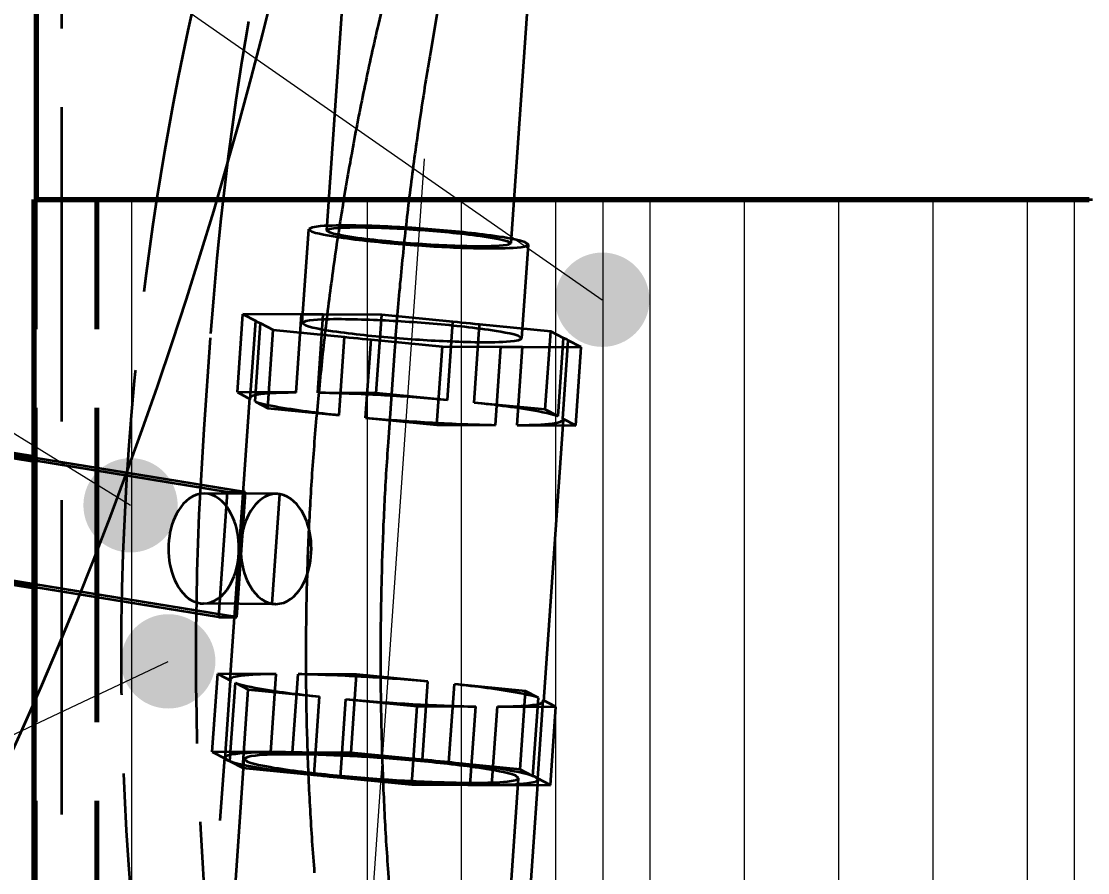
# Model space of a CAD drawing. Header units: millimetres. Extents: x 0 to 2382, y 0 to 420.
# Drawn here: x 145.6 to 159.17, y 254.97 to 265.8 of the extents above; entities that cross this region are included whole.
import ezdxf

# ---------------------------------------------------------------- set-up
doc = ezdxf.new("R2010")
doc.units = ezdxf.units.MM
doc.linetypes.add('IRAM-E-TRAZOS', pattern=[5, 4, -1])
doc.linetypes.add('IRAM-F-TRAZO-PUNTO', pattern=[20, 15, -2, 1, -2])
for name, color, linetype, lineweight in [('01-VISIBLE', 7, 'CONTINUOUS', 70), ('02-OCULTA', 4, 'IRAM-E-TRAZOS', 35), ('03-EJE', 1, 'IRAM-F-TRAZO-PUNTO', 18), ('04-COTA', 3, 'CONTINUOUS', 18), ('05-RAYADO', 8, 'CONTINUOUS', 18), ('08-FINA', 5, 'CONTINUOUS', 18)]:
    doc.layers.add(name, color=color, linetype=linetype, lineweight=lineweight)
doc.styles.add('ISO3098', font='isocpeur.ttf')
doc.dimstyles.new('FLAMA-IRAM', dxfattribs={"dimtxt": 3.5, "dimasz": 3.5, "dimexe": 2, "dimexo": 1.5, "dimgap": 1, "dimtad": 1, "dimdec": 1, "dimtxsty": 'ISO3098', "dimblk": 'IRAM_FLECHA', "dimblk1": 'IRAM_FLECHA', "dimblk2": 'IRAM_FLECHA', "dimcen": 2.5, "dimclrd": 256, "dimclre": 256, "dimclrt": 256, "dimazin": 3, "dimtfac": 1, "dimtmove": 0, "dimatfit": 3, "dimlwd": 18, "dimlwe": 18})

# ---------------------------------------------------------------- blocks, each defined once
blk = doc.blocks.new('IRAM_FLECHA')
blk.add_solid([(0, 0), (-1, 0.125), (-1, -0.125)])

msp = doc.modelspace()

# ---------------------------------------------------------------- hatches: boundary and pattern name
at = {"layer": '05-RAYADO'}
h = msp.add_hatch(dxfattribs=at)
h.set_pattern_fill('ANSI31', scale=0.94488, angle=45)
h.paths.add_polyline_path([(177.008, 241.884), (177.008, 263.535), (146.574, 263.535), (146.574, 241.884)])
h = msp.add_hatch(dxfattribs=at)
h.set_pattern_fill('ANSI31', scale=0.377953, angle=45)
h.paths.add_polyline_path([(174.735, 241.884), (174.735, 263.535), (148.847, 263.535), (148.847, 241.884)])
at = {"layer": '08-FINA'}
h = msp.add_hatch(color=7, dxfattribs=at)
h.dxf.hatch_style = 1
edge = h.paths.add_edge_path()
edge.add_arc((152.991, 262.259), 0.6, 0, 360)
h = msp.add_hatch(color=7, dxfattribs=at)
h.dxf.hatch_style = 1
edge = h.paths.add_edge_path()
edge.add_arc((146.987, 259.644), 0.6, 0, 360)
h = msp.add_hatch(color=7, dxfattribs=at)
h.dxf.hatch_style = 1
edge = h.paths.add_edge_path()
edge.add_arc((147.467, 257.659), 0.6, 0, 360)

# ---------------------------------------------------------------- linework, layer by layer
at = {"layer": '01-VISIBLE'}
for p, q in [((145.791, 263.535), (145.791, 289.709)), ((145.761, 241.884), (145.761, 263.535)), ((145.761, 260.213), (145.036, 260.33)), ((145.761, 260.249), (145.266, 260.329)), ((145.761, 258.603), (144.925, 258.739))]:
    msp.add_line(p, q, dxfattribs=at)
msp.add_lwpolyline([(145.761, 263.535), (145.811, 263.535), (145.861, 263.535), (145.911, 263.535), (145.961, 263.535), (146.011, 263.535), (146.061, 263.535), (146.112, 263.535), (146.162, 263.535), (146.212, 263.535), (146.262, 263.535), (146.312, 263.535), (146.362, 263.535), (146.412, 263.535), (146.462, 263.535), (146.512, 263.535), (146.562, 263.535), (146.612, 263.535), (146.663, 263.535), (146.713, 263.535), (146.763, 263.535), (146.813, 263.535), (146.863, 263.535), (146.913, 263.535), (146.963, 263.535), (147.013, 263.535), (147.063, 263.535), (147.113, 263.535), (147.164, 263.535), (147.214, 263.535), (147.264, 263.535), (147.314, 263.535), (147.364, 263.535), (147.414, 263.535), (147.464, 263.535), (147.514, 263.535), (147.564, 263.535), (147.614, 263.535), (147.664, 263.535), (147.715, 263.535), (147.765, 263.535), (147.815, 263.535), (147.865, 263.535), (147.915, 263.535), (147.965, 263.535), (148.015, 263.535), (148.065, 263.535), (148.115, 263.535), (148.165, 263.535), (148.215, 263.535), (148.266, 263.535), (148.316, 263.535), (148.366, 263.535), (148.416, 263.535), (148.466, 263.535), (148.516, 263.535), (148.566, 263.535), (148.616, 263.535), (148.666, 263.535), (148.716, 263.535), (148.767, 263.535), (148.817, 263.535), (148.867, 263.535), (148.917, 263.535), (148.967, 263.535), (149.017, 263.535), (149.067, 263.535), (149.117, 263.535), (149.167, 263.535), (149.217, 263.535), (149.267, 263.535), (149.318, 263.535), (149.368, 263.535), (149.418, 263.535), (149.468, 263.535), (149.518, 263.535), (149.568, 263.535), (149.618, 263.535), (149.668, 263.535), (149.718, 263.535), (149.768, 263.535), (149.819, 263.535), (149.869, 263.535), (149.919, 263.535), (149.969, 263.535), (150.019, 263.535), (150.069, 263.535), (150.119, 263.535), (150.169, 263.535), (150.219, 263.535), (150.269, 263.535), (150.319, 263.535), (150.37, 263.535), (150.42, 263.535), (150.47, 263.535), (150.52, 263.535), (150.57, 263.535), (150.62, 263.535), (150.67, 263.535), (150.72, 263.535), (150.77, 263.535), (150.82, 263.535), (150.871, 263.535), (150.921, 263.535), (150.971, 263.535), (151.021, 263.535), (151.071, 263.535), (151.121, 263.535), (151.171, 263.535), (151.221, 263.535), (151.271, 263.535), (151.321, 263.535), (151.371, 263.535), (151.422, 263.535), (151.472, 263.535), (151.522, 263.535), (151.572, 263.535), (151.622, 263.535), (151.672, 263.535), (151.722, 263.535), (151.772, 263.535), (151.822, 263.535), (151.872, 263.535), (151.922, 263.535), (151.973, 263.535), (152.023, 263.535), (152.073, 263.535), (152.123, 263.535), (152.173, 263.535), (152.223, 263.535), (152.273, 263.535), (152.323, 263.535), (152.373, 263.535), (152.423, 263.535), (152.474, 263.535), (152.524, 263.535), (152.574, 263.535), (152.624, 263.535), (152.674, 263.535), (152.724, 263.535), (152.774, 263.535), (152.824, 263.535), (152.874, 263.535), (152.924, 263.535), (152.974, 263.535), (153.025, 263.535), (153.075, 263.535), (153.125, 263.535), (153.175, 263.535), (153.225, 263.535), (153.275, 263.535), (153.325, 263.535), (153.375, 263.535), (153.425, 263.535), (153.475, 263.535), (153.526, 263.535), (153.576, 263.535), (153.626, 263.535), (153.676, 263.535), (153.726, 263.535), (153.776, 263.535), (153.826, 263.535), (153.876, 263.535), (153.926, 263.535), (153.976, 263.535), (154.026, 263.535), (154.077, 263.535), (154.127, 263.535), (154.177, 263.535), (154.227, 263.535), (154.277, 263.535), (154.327, 263.535), (154.377, 263.535), (154.427, 263.535), (154.477, 263.535), (154.527, 263.535), (154.578, 263.535), (154.628, 263.535), (154.678, 263.535), (154.728, 263.535), (154.778, 263.535), (154.828, 263.535), (154.878, 263.535), (154.928, 263.535), (154.978, 263.535), (155.028, 263.535), (155.078, 263.535), (155.129, 263.535), (155.179, 263.535), (155.229, 263.535), (155.279, 263.535), (155.329, 263.535), (155.379, 263.535), (155.429, 263.535), (155.479, 263.535), (155.529, 263.535), (155.579, 263.535), (155.629, 263.535), (155.68, 263.535), (155.73, 263.535), (155.78, 263.535), (155.83, 263.535), (155.88, 263.535), (155.93, 263.535), (155.98, 263.535), (156.03, 263.535), (156.08, 263.535), (156.13, 263.535), (156.181, 263.535), (156.231, 263.535), (156.281, 263.535), (156.331, 263.535), (156.381, 263.535), (156.431, 263.535), (156.481, 263.535), (156.531, 263.535), (156.581, 263.535), (156.631, 263.535), (156.681, 263.535), (156.732, 263.535), (156.782, 263.535), (156.832, 263.535), (156.882, 263.535), (156.932, 263.535), (156.982, 263.535), (157.032, 263.535), (157.082, 263.535), (157.132, 263.535), (157.182, 263.535), (157.233, 263.535), (157.283, 263.535), (157.333, 263.535), (157.383, 263.535), (157.433, 263.535), (157.483, 263.535), (157.533, 263.535), (157.583, 263.535), (157.633, 263.535), (157.683, 263.535), (157.733, 263.535), (157.784, 263.535), (157.834, 263.535), (157.884, 263.535), (157.934, 263.535), (157.984, 263.535), (158.034, 263.535), (158.084, 263.535), (158.134, 263.535), (158.184, 263.535), (158.234, 263.535), (158.285, 263.535), (158.335, 263.535), (158.385, 263.535), (158.435, 263.535), (158.485, 263.535), (158.535, 263.535), (158.585, 263.535), (158.635, 263.535), (158.685, 263.535), (158.735, 263.535), (158.785, 263.535), (158.836, 263.535), (158.886, 263.535), (158.936, 263.535), (158.986, 263.535), (159.036, 263.535), (159.086, 263.535), (159.136, 263.535), (159.186, 263.535)], dxfattribs=at)
at = {"layer": '02-OCULTA'}
for p, q in [((146.111, 225.709), (146.111, 289.709)), ((150.431, 276.731), (149.481, 263.14)), ((152.776, 276.568), (151.825, 262.977)), ((152.172, 273.418), (150.804, 265.405)), ((152.172, 273.418), (150.804, 265.405)), ((151.748, 272.727), (150.141, 265.768)), ((145.791, 241.884), (145.791, 263.535)), ((145.791, 241.884), (145.791, 263.535)), ((146.545, 241.884), (146.545, 263.535)), ((146.574, 263.535), (146.545, 263.535)), ((146.574, 241.884), (146.574, 263.535)), ((149.173, 261.963), (149.256, 263.156)), ((151.966, 261.767), (152.05, 262.961)), ((148.348, 261.081), (148.418, 262.076)), ((149.162, 262.072), (148.418, 262.076)), ((148.418, 262.076), (148.581, 261.991)), ((149.093, 261.077), (149.162, 262.072)), ((149.369, 261.076), (149.439, 262.07)), ((150.183, 262.066), (149.439, 262.07)), ((150.114, 261.072), (150.183, 262.066)), ((151.09, 261.977), (150.183, 262.066)), ((148.511, 260.996), (148.581, 261.991)), ((148.572, 260.965), (148.641, 261.96)), ((148.641, 261.96), (148.804, 261.875)), ((151.021, 260.983), (151.09, 261.977)), ((151.358, 260.949), (151.428, 261.944)), ((152.335, 261.855), (151.428, 261.944)), ((148.002, 261.776), (147.92, 260.614)), ((148.002, 261.776), (147.92, 260.614)), ((148.734, 260.88), (148.804, 261.875)), ((148.804, 261.875), (149.711, 261.786)), ((149.642, 260.791), (149.711, 261.786)), ((152.265, 260.861), (152.335, 261.855)), ((152.498, 261.77), (152.335, 261.855)), ((152.428, 260.776), (152.498, 261.77)), ((149.979, 260.758), (150.049, 261.753)), ((150.049, 261.753), (150.956, 261.664)), ((150.886, 260.669), (150.956, 261.664)), ((150.956, 261.664), (151.7, 261.66)), ((151.631, 260.665), (151.7, 261.66)), ((151.907, 260.663), (151.977, 261.658)), ((151.977, 261.658), (152.721, 261.654)), ((152.489, 260.744), (152.558, 261.739)), ((152.721, 261.654), (152.558, 261.739)), ((152.652, 260.659), (152.721, 261.654)), ((150.347, 261.61), (150.264, 260.448)), ((150.347, 261.61), (150.264, 260.448)), ((147.046, 261.347), (147.035, 261.227)), ((149.386, 261.123), (149.374, 261.003)), ((148.254, 257.429), (148.505, 261.01)), ((149.093, 261.077), (148.348, 261.081)), ((148.348, 261.081), (148.511, 260.996)), ((148.572, 260.965), (148.734, 260.88)), ((150.114, 261.072), (149.369, 261.076)), ((151.021, 260.983), (150.114, 261.072)), ((148.734, 260.88), (149.642, 260.791)), ((152.265, 260.861), (151.358, 260.949)), ((152.428, 260.776), (152.265, 260.861)), ((149.979, 260.758), (150.886, 260.669)), ((152.245, 257.15), (152.495, 260.731)), ((152.652, 260.659), (152.489, 260.744)), ((150.886, 260.669), (151.631, 260.665)), ((151.907, 260.663), (152.652, 260.659)), ((148.452, 259.812), (145.761, 260.249)), ((148.222, 259.813), (145.761, 260.213)), ((148.843, 259.788), (147.922, 259.794)), ((148.11, 258.222), (148.222, 259.813)), ((148.222, 259.813), (148.452, 259.812)), ((148.341, 258.22), (148.452, 259.812)), ((148.791, 258.392), (148.888, 259.785)), ((148.341, 258.22), (145.155, 258.738)), ((148.11, 258.222), (145.761, 258.603)), ((148.836, 258.388), (147.915, 258.394)), ((148.11, 258.222), (148.341, 258.22)), ((148.028, 256.506), (148.098, 257.501)), ((148.098, 257.501), (148.261, 257.416)), ((148.842, 257.497), (148.098, 257.501)), ((148.773, 256.502), (148.842, 257.497)), ((149.049, 256.5), (149.119, 257.495)), ((149.863, 257.491), (149.119, 257.495)), ((149.794, 256.496), (149.863, 257.491)), ((150.771, 257.402), (149.863, 257.491)), ((148.191, 256.421), (148.261, 257.416)), ((148.252, 256.39), (148.321, 257.384)), ((148.321, 257.384), (148.484, 257.299)), ((148.415, 256.305), (148.484, 257.299)), ((148.484, 257.299), (149.391, 257.21)), ((150.701, 256.407), (150.771, 257.402)), ((151.038, 256.374), (151.108, 257.369)), ((152.015, 257.28), (151.108, 257.369)), ((149.322, 256.216), (149.391, 257.21)), ((149.659, 256.183), (149.729, 257.177)), ((149.729, 257.177), (150.636, 257.088)), ((151.946, 256.285), (152.015, 257.28)), ((152.178, 257.195), (152.015, 257.28)), ((152.108, 256.2), (152.178, 257.195)), ((152.169, 256.169), (152.239, 257.164)), ((152.401, 257.079), (152.239, 257.164)), ((150.566, 256.094), (150.636, 257.088)), ((150.636, 257.088), (151.38, 257.084)), ((151.311, 256.09), (151.38, 257.084)), ((151.587, 256.088), (151.657, 257.083)), ((151.657, 257.083), (152.401, 257.079)), ((152.332, 256.084), (152.401, 257.079)), ((148.773, 256.502), (148.028, 256.506)), ((148.028, 256.506), (148.191, 256.421)), ((149.794, 256.496), (149.049, 256.5)), ((150.701, 256.407), (149.794, 256.496)), ((146.036, 225.709), (148.185, 256.435)), ((146.07, 222.6), (148.434, 256.417)), ((148.252, 256.39), (148.415, 256.305)), ((151.946, 256.285), (151.038, 256.374)), ((148.415, 256.305), (149.322, 256.216)), ((152.108, 256.2), (151.946, 256.285)), ((149.561, 222.356), (151.926, 256.173)), ((149.659, 256.183), (150.566, 256.094)), ((149.81, 222.338), (152.175, 256.156)), ((150.566, 256.094), (151.311, 256.09)), ((151.587, 256.088), (152.332, 256.084)), ((152.332, 256.084), (152.169, 256.169)), ((150.264, 254.971), (150.347, 253.809)), ((150.264, 254.971), (150.347, 253.809))]:
    msp.add_line(p, q, dxfattribs=at)
for points in [[(148.807, 266.215), (148.665, 265.647), (148.518, 265.079), (148.365, 264.514), (148.206, 263.95), (148.042, 263.387), (147.871, 262.827), (147.695, 262.268), (147.514, 261.711), (147.326, 261.155), (147.132, 260.602), (146.933, 260.051), (146.727, 259.503), (146.516, 258.956), (146.298, 258.412), (146.074, 257.871), (145.844, 257.332), (145.608, 256.795), (145.366, 256.262)], [(150.141, 265.768), (150.13, 265.719), (150.119, 265.67), (150.108, 265.621), (150.096, 265.573), (150.086, 265.524), (150.075, 265.475), (150.064, 265.426), (150.053, 265.377), (150.042, 265.328), (150.032, 265.279), (150.021, 265.23), (150.011, 265.181), (150, 265.132), (149.99, 265.083), (149.98, 265.034), (149.969, 264.985), (149.959, 264.936), (149.949, 264.887), (149.939, 264.838), (149.929, 264.789), (149.919, 264.74), (149.91, 264.69), (149.9, 264.641), (149.89, 264.592), (149.881, 264.543), (149.871, 264.494), (149.862, 264.445), (149.852, 264.395), (149.843, 264.346), (149.834, 264.297), (149.824, 264.248), (149.815, 264.198), (149.806, 264.149), (149.797, 264.1), (149.788, 264.05), (149.78, 264.001), (149.771, 263.952), (149.762, 263.903), (149.754, 263.853), (149.745, 263.804), (149.736, 263.754), (149.728, 263.705), (149.72, 263.656), (149.711, 263.606), (149.703, 263.557), (149.695, 263.507), (149.687, 263.458), (149.679, 263.408), (149.671, 263.359), (149.663, 263.31), (149.655, 263.26), (149.648, 263.211), (149.64, 263.161), (149.632, 263.112), (149.625, 263.062), (149.617, 263.012), (149.61, 262.963), (149.603, 262.913), (149.595, 262.864), (149.588, 262.814), (149.581, 262.765), (149.574, 262.715), (149.567, 262.665), (149.56, 262.616), (149.553, 262.566), (149.547, 262.516), (149.54, 262.467), (149.533, 262.417), (149.527, 262.367), (149.52, 262.318), (149.514, 262.268), (149.508, 262.218), (149.501, 262.169), (149.495, 262.119), (149.489, 262.069), (149.483, 262.02), (149.477, 261.97), (149.471, 261.92), (149.465, 261.87), (149.459, 261.821), (149.454, 261.771), (149.448, 261.721), (149.443, 261.671), (149.437, 261.621), (149.432, 261.572), (149.426, 261.522), (149.421, 261.472), (149.416, 261.422), (149.411, 261.372), (149.405, 261.323), (149.4, 261.273), (149.395, 261.223), (149.391, 261.173), (149.386, 261.123)], [(150.804, 265.405), (150.795, 265.355), (150.787, 265.306), (150.778, 265.256), (150.77, 265.206), (150.762, 265.157), (150.754, 265.107), (150.746, 265.057), (150.738, 265.008), (150.73, 264.958), (150.722, 264.908), (150.714, 264.859), (150.707, 264.809), (150.699, 264.759), (150.691, 264.71), (150.684, 264.66), (150.676, 264.61), (150.669, 264.56), (150.662, 264.51), (150.654, 264.461), (150.647, 264.411), (150.64, 264.361), (150.633, 264.311), (150.626, 264.261), (150.619, 264.212), (150.612, 264.162), (150.605, 264.112), (150.598, 264.062), (150.592, 264.012), (150.585, 263.962), (150.579, 263.912), (150.572, 263.863), (150.566, 263.813), (150.559, 263.763), (150.553, 263.713), (150.547, 263.663), (150.541, 263.613), (150.534, 263.563), (150.528, 263.513), (150.522, 263.463), (150.516, 263.413), (150.511, 263.363), (150.505, 263.313), (150.499, 263.263), (150.493, 263.213), (150.488, 263.163), (150.482, 263.113), (150.477, 263.063), (150.471, 263.013), (150.466, 262.963), (150.461, 262.913), (150.456, 262.863), (150.451, 262.813), (150.445, 262.763), (150.44, 262.713), (150.435, 262.663), (150.431, 262.613), (150.426, 262.563), (150.421, 262.513), (150.416, 262.462), (150.412, 262.412), (150.407, 262.362), (150.403, 262.312), (150.398, 262.262), (150.394, 262.212), (150.39, 262.162), (150.385, 262.112), (150.381, 262.061), (150.377, 262.011), (150.373, 261.961), (150.369, 261.911), (150.365, 261.861), (150.361, 261.811), (150.358, 261.761), (150.354, 261.71), (150.35, 261.66), (150.347, 261.61)], [(150.804, 265.405), (150.795, 265.355), (150.787, 265.306), (150.778, 265.256), (150.77, 265.206), (150.762, 265.157), (150.754, 265.107), (150.746, 265.057), (150.738, 265.008), (150.73, 264.958), (150.722, 264.908), (150.714, 264.859), (150.707, 264.809), (150.699, 264.759), (150.691, 264.71), (150.684, 264.66), (150.676, 264.61), (150.669, 264.56), (150.662, 264.51), (150.654, 264.461), (150.647, 264.411), (150.64, 264.361), (150.633, 264.311), (150.626, 264.261), (150.619, 264.212), (150.612, 264.162), (150.605, 264.112), (150.598, 264.062), (150.592, 264.012), (150.585, 263.962), (150.579, 263.912), (150.572, 263.863), (150.566, 263.813), (150.559, 263.763), (150.553, 263.713), (150.547, 263.663), (150.541, 263.613), (150.534, 263.563), (150.528, 263.513), (150.522, 263.463), (150.516, 263.413), (150.511, 263.363), (150.505, 263.313), (150.499, 263.263), (150.493, 263.213), (150.488, 263.163), (150.482, 263.113), (150.477, 263.063), (150.471, 263.013), (150.466, 262.963), (150.461, 262.913), (150.456, 262.863), (150.451, 262.813), (150.445, 262.763), (150.44, 262.713), (150.435, 262.663), (150.431, 262.613), (150.426, 262.563), (150.421, 262.513), (150.416, 262.462), (150.412, 262.412), (150.407, 262.362), (150.403, 262.312), (150.398, 262.262), (150.394, 262.212), (150.39, 262.162), (150.385, 262.112), (150.381, 262.061), (150.377, 262.011), (150.373, 261.961), (150.369, 261.911), (150.365, 261.861), (150.361, 261.811), (150.358, 261.761), (150.354, 261.71), (150.35, 261.66), (150.347, 261.61)], [(146.545, 263.535), (146.493, 263.535), (146.441, 263.535), (146.389, 263.535), (146.336, 263.535), (146.284, 263.535), (146.232, 263.535), (146.179, 263.535), (146.127, 263.535), (146.075, 263.535), (146.022, 263.535), (145.97, 263.535), (145.918, 263.535), (145.865, 263.535), (145.813, 263.535), (145.761, 263.535)], [(146.574, 263.535), (146.522, 263.535), (146.47, 263.535), (146.417, 263.535), (146.365, 263.535), (146.313, 263.535), (146.261, 263.535), (146.209, 263.535), (146.156, 263.535), (146.104, 263.535), (146.052, 263.535), (146, 263.535), (145.947, 263.535), (145.895, 263.535), (145.843, 263.535), (145.791, 263.535)], [(145.791, 263.535), (145.871, 263.535), (145.951, 263.535), (146.031, 263.535), (146.111, 263.535), (146.191, 263.535), (146.271, 263.535), (146.351, 263.535), (146.431, 263.535), (146.511, 263.535), (146.591, 263.535), (146.671, 263.535), (146.751, 263.535), (146.831, 263.535), (146.911, 263.535), (146.991, 263.535), (147.071, 263.535), (147.151, 263.535), (147.231, 263.535), (147.311, 263.535), (147.391, 263.535), (147.471, 263.535), (147.551, 263.535), (147.631, 263.535), (147.711, 263.535), (147.791, 263.535), (147.871, 263.535), (147.951, 263.535), (148.031, 263.535), (148.111, 263.535), (148.191, 263.535), (148.271, 263.535), (148.351, 263.535), (148.431, 263.535), (148.511, 263.535), (148.591, 263.535), (148.671, 263.535), (148.751, 263.535), (148.831, 263.535), (148.911, 263.535), (148.991, 263.535), (149.071, 263.535), (149.151, 263.535), (149.231, 263.535), (149.311, 263.535), (149.391, 263.535), (149.471, 263.535), (149.551, 263.535), (149.631, 263.535), (149.711, 263.535), (149.791, 263.535), (149.871, 263.535), (149.951, 263.535), (150.031, 263.535), (150.111, 263.535), (150.191, 263.535), (150.271, 263.535), (150.351, 263.535), (150.431, 263.535), (150.511, 263.535), (150.591, 263.535), (150.671, 263.535), (150.751, 263.535), (150.831, 263.535), (150.911, 263.535), (150.991, 263.535), (151.071, 263.535), (151.151, 263.535), (151.231, 263.535), (151.311, 263.535), (151.391, 263.535), (151.471, 263.535), (151.551, 263.535), (151.631, 263.535), (151.711, 263.535), (151.791, 263.535), (151.871, 263.535), (151.951, 263.535), (152.031, 263.535), (152.111, 263.535), (152.191, 263.535), (152.271, 263.535), (152.351, 263.535), (152.431, 263.535), (152.511, 263.535), (152.591, 263.535), (152.671, 263.535), (152.751, 263.535), (152.831, 263.535), (152.911, 263.535), (152.991, 263.535), (153.071, 263.535), (153.151, 263.535), (153.231, 263.535), (153.311, 263.535), (153.391, 263.535), (153.471, 263.535), (153.551, 263.535), (153.631, 263.535), (153.711, 263.535), (153.791, 263.535), (153.871, 263.535), (153.951, 263.535), (154.031, 263.535), (154.111, 263.535), (154.191, 263.535), (154.271, 263.535), (154.351, 263.535), (154.431, 263.535), (154.511, 263.535), (154.591, 263.535), (154.671, 263.535), (154.751, 263.535), (154.831, 263.535), (154.911, 263.535), (154.991, 263.535), (155.071, 263.535), (155.151, 263.535), (155.231, 263.535), (155.311, 263.535), (155.391, 263.535), (155.471, 263.535), (155.551, 263.535), (155.631, 263.535), (155.711, 263.535), (155.791, 263.535), (155.871, 263.535), (155.951, 263.535), (156.031, 263.535), (156.111, 263.535), (156.191, 263.535), (156.271, 263.535), (156.351, 263.535), (156.431, 263.535), (156.511, 263.535), (156.591, 263.535), (156.671, 263.535), (156.751, 263.535), (156.831, 263.535), (156.911, 263.535), (156.991, 263.535), (157.071, 263.535), (157.151, 263.535), (157.231, 263.535), (157.311, 263.535), (157.391, 263.535), (157.471, 263.535), (157.551, 263.535), (157.631, 263.535), (157.711, 263.535), (157.791, 263.535), (157.871, 263.535), (157.951, 263.535), (158.031, 263.535), (158.111, 263.535), (158.191, 263.535), (158.271, 263.535), (158.351, 263.535), (158.431, 263.535), (158.511, 263.535), (158.591, 263.535), (158.671, 263.535), (158.751, 263.535), (158.831, 263.535), (158.911, 263.535), (158.991, 263.535), (159.071, 263.535), (159.151, 263.535), (159.231, 263.535)], [(151.728, 263.053), (151.678, 263.06), (151.627, 263.068), (151.577, 263.075), (151.527, 263.082), (151.476, 263.088), (151.426, 263.094), (151.376, 263.1), (151.325, 263.106), (151.275, 263.112), (151.224, 263.117), (151.174, 263.122), (151.123, 263.127), (151.073, 263.132), (151.022, 263.137), (150.971, 263.141), (150.921, 263.146), (150.87, 263.15), (150.82, 263.154), (150.769, 263.158), (150.718, 263.161), (150.668, 263.165), (150.617, 263.169), (150.566, 263.172), (150.516, 263.175), (150.465, 263.178), (150.414, 263.181), (150.364, 263.184), (150.313, 263.187), (150.262, 263.189), (150.212, 263.191), (150.161, 263.193), (150.11, 263.195), (150.059, 263.197), (150.009, 263.199), (149.958, 263.2), (149.907, 263.201), (149.856, 263.202), (149.806, 263.203), (149.755, 263.203), (149.704, 263.203), (149.653, 263.203), (149.603, 263.202), (149.552, 263.201), (149.501, 263.199), (149.45, 263.197), (149.4, 263.193), (149.349, 263.188), (149.299, 263.179), (149.256, 263.156)], [(149.256, 263.156), (149.295, 263.128), (149.343, 263.112), (149.392, 263.1), (149.442, 263.089), (149.491, 263.079), (149.541, 263.071), (149.591, 263.062), (149.641, 263.055), (149.691, 263.047), (149.741, 263.04), (149.791, 263.034), (149.841, 263.027), (149.891, 263.021), (149.941, 263.015), (149.992, 263.01), (150.042, 263.004), (150.092, 262.999), (150.142, 262.994), (150.192, 262.989), (150.243, 262.984), (150.293, 262.979), (150.343, 262.975), (150.394, 262.971), (150.444, 262.967), (150.494, 262.963), (150.545, 262.959), (150.595, 262.955), (150.645, 262.951), (150.696, 262.948), (150.746, 262.945), (150.797, 262.941), (150.847, 262.938), (150.898, 262.935), (150.948, 262.933), (150.998, 262.93), (151.049, 262.928), (151.099, 262.925), (151.15, 262.923), (151.2, 262.921), (151.251, 262.92), (151.301, 262.918), (151.352, 262.917), (151.402, 262.916), (151.453, 262.915), (151.503, 262.914), (151.554, 262.914), (151.604, 262.914), (151.655, 262.914), (151.705, 262.915), (151.756, 262.916), (151.806, 262.918), (151.857, 262.92), (151.907, 262.924), (151.957, 262.929), (152.007, 262.938), (152.05, 262.961)], [(149.481, 263.14), (149.525, 263.161), (149.574, 263.169), (149.625, 263.173), (149.675, 263.176), (149.726, 263.178), (149.776, 263.179), (149.827, 263.18), (149.877, 263.18), (149.928, 263.18), (149.978, 263.179), (150.029, 263.178), (150.079, 263.177), (150.13, 263.176), (150.18, 263.174), (150.231, 263.172), (150.281, 263.17), (150.332, 263.168), (150.382, 263.165), (150.432, 263.163), (150.483, 263.16), (150.533, 263.157), (150.584, 263.153), (150.634, 263.15), (150.684, 263.147), (150.735, 263.143), (150.785, 263.139), (150.836, 263.135), (150.886, 263.131), (150.936, 263.126), (150.986, 263.122), (151.037, 263.117), (151.087, 263.112), (151.137, 263.107), (151.187, 263.102), (151.238, 263.096), (151.288, 263.09), (151.338, 263.084), (151.388, 263.078), (151.438, 263.071), (151.488, 263.064), (151.538, 263.056), (151.588, 263.048), (151.638, 263.039), (151.687, 263.029), (151.736, 263.018), (151.785, 263.003), (151.825, 262.977)], [(150.653, 262.968), (150.601, 262.972), (150.549, 262.976), (150.498, 262.98), (150.446, 262.984), (150.394, 262.988), (150.343, 262.993), (150.291, 262.998), (150.239, 263.003), (150.188, 263.008), (150.136, 263.013), (150.085, 263.019), (150.033, 263.025), (149.982, 263.031), (149.93, 263.038), (149.879, 263.044), (149.827, 263.052), (149.776, 263.059), (149.725, 263.068), (149.674, 263.077), (149.623, 263.087), (149.572, 263.099), (149.522, 263.113), (149.481, 263.14)], [(152.05, 262.961), (152.005, 262.992), (151.95, 263.008), (151.895, 263.021), (151.84, 263.033), (151.784, 263.043), (151.728, 263.053)], [(151.825, 262.977), (151.781, 262.955), (151.73, 262.948), (151.679, 262.943), (151.627, 262.941), (151.576, 262.939), (151.525, 262.937), (151.474, 262.937), (151.422, 262.937), (151.371, 262.937), (151.32, 262.938), (151.268, 262.939), (151.217, 262.94), (151.166, 262.942), (151.114, 262.943), (151.063, 262.945), (151.012, 262.948), (150.96, 262.95), (150.909, 262.952), (150.858, 262.955), (150.807, 262.958), (150.755, 262.961), (150.704, 262.965), (150.653, 262.968)], [(149.439, 262.07), (149.393, 262.071), (149.347, 262.071), (149.3, 262.072), (149.254, 262.072), (149.208, 262.072), (149.162, 262.072)], [(148.581, 261.991), (148.589, 261.984), (148.599, 261.978), (148.609, 261.973), (148.62, 261.968), (148.63, 261.964), (148.641, 261.96)], [(151.644, 261.859), (151.594, 261.867), (151.544, 261.874), (151.494, 261.881), (151.443, 261.888), (151.393, 261.895), (151.342, 261.901), (151.292, 261.907), (151.242, 261.913), (151.191, 261.918), (151.141, 261.923), (151.09, 261.929), (151.04, 261.934), (150.989, 261.938), (150.939, 261.943), (150.888, 261.948), (150.837, 261.952), (150.787, 261.956), (150.736, 261.96), (150.686, 261.964), (150.635, 261.968), (150.584, 261.972), (150.534, 261.975), (150.483, 261.978), (150.432, 261.982), (150.382, 261.985), (150.331, 261.988), (150.28, 261.99), (150.23, 261.993), (150.179, 261.995), (150.128, 261.998), (150.077, 262), (150.027, 262.002), (149.976, 262.004), (149.925, 262.005), (149.874, 262.007), (149.824, 262.008), (149.773, 262.009), (149.722, 262.009), (149.671, 262.01), (149.621, 262.01), (149.57, 262.01), (149.519, 262.009), (149.468, 262.008), (149.418, 262.006), (149.367, 262.003), (149.316, 262), (149.266, 261.994), (149.216, 261.985), (149.173, 261.963)], [(149.173, 261.963), (149.212, 261.934), (149.26, 261.919), (149.309, 261.906), (149.358, 261.896), (149.408, 261.886), (149.458, 261.877), (149.507, 261.869), (149.557, 261.861), (149.607, 261.854), (149.657, 261.847), (149.707, 261.84), (149.758, 261.834), (149.808, 261.828), (149.858, 261.822), (149.908, 261.816), (149.958, 261.811), (150.008, 261.805), (150.059, 261.8), (150.109, 261.795), (150.159, 261.791), (150.21, 261.786), (150.26, 261.781), (150.31, 261.777), (150.361, 261.773), (150.411, 261.769), (150.461, 261.765), (150.512, 261.761), (150.562, 261.758), (150.612, 261.754), (150.663, 261.751), (150.713, 261.748), (150.764, 261.745), (150.814, 261.742), (150.864, 261.739), (150.915, 261.737), (150.965, 261.734), (151.016, 261.732), (151.066, 261.73), (151.117, 261.728), (151.167, 261.726), (151.218, 261.724), (151.268, 261.723), (151.319, 261.722), (151.369, 261.721), (151.42, 261.72), (151.47, 261.72), (151.521, 261.72), (151.571, 261.72), (151.622, 261.721), (151.672, 261.722), (151.723, 261.724), (151.773, 261.727), (151.824, 261.73), (151.874, 261.736), (151.923, 261.744), (151.966, 261.767)], [(151.428, 261.944), (151.372, 261.95), (151.315, 261.956), (151.259, 261.961), (151.203, 261.967), (151.147, 261.972), (151.09, 261.977)], [(149.711, 261.786), (149.767, 261.78), (149.824, 261.774), (149.88, 261.769), (149.936, 261.763), (149.992, 261.758), (150.049, 261.753)], [(151.966, 261.767), (151.921, 261.798), (151.867, 261.815), (151.812, 261.828), (151.756, 261.839), (151.7, 261.85), (151.644, 261.859)], [(152.558, 261.739), (152.55, 261.746), (152.54, 261.752), (152.53, 261.757), (152.519, 261.762), (152.509, 261.766), (152.498, 261.77)], [(151.7, 261.66), (151.746, 261.659), (151.792, 261.658), (151.839, 261.658), (151.885, 261.658), (151.931, 261.658), (151.977, 261.658)], [(149.093, 261.077), (149.042, 261.077), (148.992, 261.076), (148.942, 261.075), (148.892, 261.073), (148.842, 261.071), (148.792, 261.069), (148.742, 261.065), (148.692, 261.061), (148.643, 261.056), (148.593, 261.048), (148.544, 261.037), (148.505, 261.01)], [(148.505, 261.01), (148.505, 261.007), (148.506, 261.005), (148.507, 261.003), (148.508, 261), (148.509, 260.998), (148.511, 260.996)], [(148.572, 260.965), (148.621, 260.949), (148.671, 260.936), (148.721, 260.924), (148.772, 260.914), (148.822, 260.904), (148.873, 260.894), (148.924, 260.885), (148.975, 260.877), (149.026, 260.869), (149.077, 260.861), (149.129, 260.854), (149.18, 260.847), (149.231, 260.84), (149.282, 260.833), (149.334, 260.827), (149.385, 260.82), (149.436, 260.814), (149.488, 260.808), (149.539, 260.802), (149.59, 260.797), (149.642, 260.791)], [(149.374, 261.003), (149.37, 260.953), (149.365, 260.903), (149.36, 260.852), (149.356, 260.802), (149.351, 260.752), (149.347, 260.702), (149.343, 260.652), (149.338, 260.602), (149.334, 260.551), (149.33, 260.501), (149.326, 260.451), (149.322, 260.401), (149.318, 260.351), (149.314, 260.3), (149.311, 260.25), (149.307, 260.2), (149.303, 260.15), (149.3, 260.099), (149.296, 260.049), (149.293, 259.999), (149.29, 259.949), (149.286, 259.898), (149.283, 259.848), (149.28, 259.798), (149.277, 259.748), (149.274, 259.697), (149.271, 259.647), (149.269, 259.597), (149.266, 259.547), (149.263, 259.496), (149.261, 259.446), (149.258, 259.396), (149.256, 259.345), (149.253, 259.295), (149.251, 259.245), (149.249, 259.194), (149.247, 259.144), (149.245, 259.094), (149.243, 259.044), (149.241, 258.993), (149.239, 258.943), (149.237, 258.893), (149.236, 258.842), (149.234, 258.792), (149.233, 258.742), (149.231, 258.691), (149.23, 258.641), (149.228, 258.591), (149.227, 258.54), (149.226, 258.49), (149.225, 258.439), (149.224, 258.389), (149.223, 258.339), (149.222, 258.288), (149.221, 258.238), (149.22, 258.188), (149.22, 258.137), (149.219, 258.087), (149.219, 258.037), (149.218, 257.986), (149.218, 257.936), (149.218, 257.886), (149.217, 257.835), (149.217, 257.785), (149.217, 257.735), (149.217, 257.684), (149.217, 257.634), (149.217, 257.583), (149.218, 257.533), (149.218, 257.483), (149.218, 257.432), (149.219, 257.382), (149.219, 257.332), (149.22, 257.281), (149.22, 257.231), (149.221, 257.181), (149.222, 257.13), (149.223, 257.08), (149.224, 257.03), (149.225, 256.979), (149.226, 256.929), (149.227, 256.879), (149.228, 256.828), (149.23, 256.778), (149.231, 256.728), (149.233, 256.677), (149.234, 256.627), (149.236, 256.577), (149.237, 256.526), (149.239, 256.476), (149.241, 256.426), (149.243, 256.375), (149.245, 256.325), (149.247, 256.275), (149.249, 256.224), (149.251, 256.174), (149.253, 256.124), (149.256, 256.073), (149.258, 256.023), (149.261, 255.973), (149.263, 255.922), (149.266, 255.872), (149.269, 255.822), (149.271, 255.772), (149.274, 255.721), (149.277, 255.671), (149.28, 255.621), (149.283, 255.571), (149.286, 255.52), (149.29, 255.47), (149.293, 255.42), (149.296, 255.37), (149.3, 255.319), (149.303, 255.269), (149.307, 255.219), (149.311, 255.169), (149.314, 255.118), (149.318, 255.068), (149.322, 255.018), (149.326, 254.968)], [(151.021, 260.983), (150.971, 260.987), (150.921, 260.991), (150.871, 260.996), (150.821, 261), (150.771, 261.004), (150.721, 261.008), (150.671, 261.012), (150.621, 261.015), (150.571, 261.019), (150.521, 261.023), (150.471, 261.026), (150.421, 261.029), (150.371, 261.033), (150.321, 261.036), (150.271, 261.039), (150.221, 261.042), (150.171, 261.045), (150.121, 261.048), (150.071, 261.05), (150.021, 261.053), (149.971, 261.055), (149.921, 261.058), (149.87, 261.06), (149.82, 261.062), (149.77, 261.064), (149.72, 261.066), (149.67, 261.068), (149.62, 261.07), (149.57, 261.071), (149.52, 261.072), (149.47, 261.074), (149.419, 261.075), (149.369, 261.076)], [(152.035, 260.862), (151.983, 260.87), (151.931, 260.878), (151.879, 260.886), (151.827, 260.893), (151.775, 260.9), (151.723, 260.907), (151.671, 260.913), (151.619, 260.92), (151.567, 260.926), (151.515, 260.932), (151.463, 260.938), (151.41, 260.944), (151.358, 260.949)], [(152.428, 260.776), (152.38, 260.791), (152.332, 260.804), (152.283, 260.815), (152.233, 260.826), (152.184, 260.836), (152.135, 260.845), (152.085, 260.854), (152.035, 260.862)], [(149.979, 260.758), (150.029, 260.754), (150.079, 260.749), (150.129, 260.745), (150.179, 260.741), (150.229, 260.737), (150.279, 260.733), (150.329, 260.729), (150.379, 260.725), (150.429, 260.722), (150.479, 260.718), (150.529, 260.714), (150.579, 260.711), (150.629, 260.708), (150.679, 260.705), (150.729, 260.702), (150.779, 260.699), (150.829, 260.696), (150.879, 260.693), (150.929, 260.69), (150.979, 260.688), (151.029, 260.685), (151.079, 260.683), (151.13, 260.681), (151.18, 260.678), (151.23, 260.676), (151.28, 260.675), (151.33, 260.673), (151.38, 260.671), (151.43, 260.67), (151.48, 260.668), (151.53, 260.667), (151.581, 260.666), (151.631, 260.665)], [(151.907, 260.663), (151.957, 260.664), (152.008, 260.665), (152.058, 260.666), (152.108, 260.667), (152.158, 260.669), (152.208, 260.672), (152.258, 260.675), (152.308, 260.68), (152.357, 260.685), (152.407, 260.692), (152.456, 260.704), (152.495, 260.731)], [(152.495, 260.731), (152.495, 260.733), (152.494, 260.736), (152.493, 260.738), (152.492, 260.74), (152.491, 260.742), (152.489, 260.744)], [(150.264, 260.448), (150.261, 260.398), (150.257, 260.348), (150.254, 260.297), (150.251, 260.247), (150.248, 260.197), (150.244, 260.147), (150.241, 260.097), (150.238, 260.046), (150.235, 259.996), (150.232, 259.946), (150.229, 259.896), (150.227, 259.846), (150.224, 259.795), (150.221, 259.745), (150.219, 259.695), (150.216, 259.645), (150.214, 259.595), (150.211, 259.544), (150.209, 259.494), (150.206, 259.444), (150.204, 259.394), (150.202, 259.343), (150.2, 259.293), (150.198, 259.243), (150.196, 259.193), (150.194, 259.142), (150.192, 259.092), (150.191, 259.042), (150.189, 258.992), (150.187, 258.941), (150.186, 258.891), (150.184, 258.841), (150.183, 258.79), (150.181, 258.74), (150.18, 258.69), (150.179, 258.64), (150.178, 258.589), (150.177, 258.539), (150.176, 258.489), (150.175, 258.439), (150.174, 258.388), (150.173, 258.338), (150.172, 258.288), (150.171, 258.237), (150.171, 258.187), (150.17, 258.137), (150.17, 258.087), (150.169, 258.036), (150.169, 257.986), (150.168, 257.936), (150.168, 257.885), (150.168, 257.835), (150.168, 257.785), (150.168, 257.735), (150.168, 257.684), (150.168, 257.634), (150.168, 257.584), (150.168, 257.533), (150.168, 257.483), (150.169, 257.433), (150.169, 257.382), (150.17, 257.332), (150.17, 257.282), (150.171, 257.232), (150.171, 257.181), (150.172, 257.131), (150.173, 257.081), (150.174, 257.03), (150.175, 256.98), (150.176, 256.93), (150.177, 256.88), (150.178, 256.829), (150.179, 256.779), (150.18, 256.729), (150.181, 256.679), (150.183, 256.628), (150.184, 256.578), (150.186, 256.528), (150.187, 256.477), (150.189, 256.427), (150.191, 256.377), (150.192, 256.327), (150.194, 256.276), (150.196, 256.226), (150.198, 256.176), (150.2, 256.126), (150.202, 256.075), (150.204, 256.025), (150.206, 255.975), (150.209, 255.925), (150.211, 255.874), (150.214, 255.824), (150.216, 255.774), (150.219, 255.724), (150.221, 255.674), (150.224, 255.623), (150.227, 255.573), (150.229, 255.523), (150.232, 255.473), (150.235, 255.422), (150.238, 255.372), (150.241, 255.322), (150.244, 255.272), (150.248, 255.222), (150.251, 255.171), (150.254, 255.121), (150.257, 255.071), (150.261, 255.021), (150.264, 254.971)], [(150.264, 260.448), (150.261, 260.398), (150.257, 260.348), (150.254, 260.297), (150.251, 260.247), (150.248, 260.197), (150.244, 260.147), (150.241, 260.097), (150.238, 260.046), (150.235, 259.996), (150.232, 259.946), (150.229, 259.896), (150.227, 259.846), (150.224, 259.795), (150.221, 259.745), (150.219, 259.695), (150.216, 259.645), (150.214, 259.595), (150.211, 259.544), (150.209, 259.494), (150.206, 259.444), (150.204, 259.394), (150.202, 259.343), (150.2, 259.293), (150.198, 259.243), (150.196, 259.193), (150.194, 259.142), (150.192, 259.092), (150.191, 259.042), (150.189, 258.992), (150.187, 258.941), (150.186, 258.891), (150.184, 258.841), (150.183, 258.79), (150.181, 258.74), (150.18, 258.69), (150.179, 258.64), (150.178, 258.589), (150.177, 258.539), (150.176, 258.489), (150.175, 258.439), (150.174, 258.388), (150.173, 258.338), (150.172, 258.288), (150.171, 258.237), (150.171, 258.187), (150.17, 258.137), (150.17, 258.087), (150.169, 258.036), (150.169, 257.986), (150.168, 257.936), (150.168, 257.885), (150.168, 257.835), (150.168, 257.785), (150.168, 257.735), (150.168, 257.684), (150.168, 257.634), (150.168, 257.584), (150.168, 257.533), (150.168, 257.483), (150.169, 257.433), (150.169, 257.382), (150.17, 257.332), (150.17, 257.282), (150.171, 257.232), (150.171, 257.181), (150.172, 257.131), (150.173, 257.081), (150.174, 257.03), (150.175, 256.98), (150.176, 256.93), (150.177, 256.88), (150.178, 256.829), (150.179, 256.779), (150.18, 256.729), (150.181, 256.679), (150.183, 256.628), (150.184, 256.578), (150.186, 256.528), (150.187, 256.477), (150.189, 256.427), (150.191, 256.377), (150.192, 256.327), (150.194, 256.276), (150.196, 256.226), (150.198, 256.176), (150.2, 256.126), (150.202, 256.075), (150.204, 256.025), (150.206, 255.975), (150.209, 255.925), (150.211, 255.874), (150.214, 255.824), (150.216, 255.774), (150.219, 255.724), (150.221, 255.674), (150.224, 255.623), (150.227, 255.573), (150.229, 255.523), (150.232, 255.473), (150.235, 255.422), (150.238, 255.372), (150.241, 255.322), (150.244, 255.272), (150.248, 255.222), (150.251, 255.171), (150.254, 255.121), (150.257, 255.071), (150.261, 255.021), (150.264, 254.971)], [(147.922, 259.794), (147.872, 259.789), (147.822, 259.777), (147.776, 259.756), (147.733, 259.729), (147.693, 259.697), (147.658, 259.661), (147.626, 259.621), (147.597, 259.579), (147.572, 259.535), (147.55, 259.489), (147.531, 259.442), (147.514, 259.394), (147.501, 259.345), (147.489, 259.295), (147.481, 259.245), (147.475, 259.195), (147.471, 259.144), (147.47, 259.093), (147.471, 259.042), (147.474, 258.991), (147.48, 258.941), (147.488, 258.891), (147.499, 258.841), (147.513, 258.792), (147.529, 258.744), (147.548, 258.696), (147.57, 258.651), (147.595, 258.606), (147.623, 258.564), (147.655, 258.525), (147.691, 258.488), (147.73, 258.456), (147.774, 258.43), (147.82, 258.41), (147.87, 258.397)], [(147.915, 258.394), (147.965, 258.398), (148.014, 258.41), (148.06, 258.431), (148.104, 258.457), (148.143, 258.489), (148.179, 258.525), (148.211, 258.565), (148.239, 258.607), (148.264, 258.651), (148.286, 258.696), (148.306, 258.743), (148.322, 258.791), (148.336, 258.84), (148.347, 258.889), (148.356, 258.939), (148.362, 258.99), (148.366, 259.04), (148.367, 259.091), (148.366, 259.142), (148.363, 259.192), (148.357, 259.243), (148.349, 259.293), (148.339, 259.342), (148.325, 259.391), (148.31, 259.44), (148.291, 259.487), (148.269, 259.533), (148.244, 259.577), (148.216, 259.619), (148.185, 259.659), (148.15, 259.695), (148.111, 259.728), (148.068, 259.755), (148.022, 259.776), (147.973, 259.789), (147.922, 259.794)], [(148.843, 259.788), (148.793, 259.784), (148.744, 259.771), (148.697, 259.751), (148.654, 259.724), (148.614, 259.692), (148.579, 259.656), (148.547, 259.616), (148.518, 259.574), (148.493, 259.53), (148.471, 259.484), (148.452, 259.437), (148.435, 259.389), (148.422, 259.34), (148.411, 259.29), (148.402, 259.24), (148.396, 259.19), (148.392, 259.139), (148.391, 259.088), (148.392, 259.037), (148.395, 258.986), (148.401, 258.936), (148.41, 258.886), (148.42, 258.836), (148.434, 258.787), (148.45, 258.739), (148.469, 258.691), (148.491, 258.645), (148.516, 258.601), (148.544, 258.559), (148.576, 258.52), (148.612, 258.483), (148.652, 258.451), (148.695, 258.425), (148.742, 258.405), (148.791, 258.392)], [(148.836, 258.388), (148.886, 258.393), (148.936, 258.405), (148.982, 258.426), (149.025, 258.453), (149.065, 258.485), (149.1, 258.521), (149.132, 258.561), (149.161, 258.603), (149.186, 258.647), (149.208, 258.693), (149.227, 258.74), (149.244, 258.788), (149.257, 258.837), (149.268, 258.887), (149.277, 258.937), (149.283, 258.987), (149.287, 259.038), (149.288, 259.089), (149.287, 259.14), (149.284, 259.191), (149.278, 259.241), (149.27, 259.291), (149.259, 259.341), (149.245, 259.39), (149.229, 259.438), (149.21, 259.486), (149.188, 259.531), (149.163, 259.576), (149.135, 259.618), (149.103, 259.657), (149.067, 259.694), (149.028, 259.726), (148.984, 259.752), (148.938, 259.772), (148.888, 259.785)], [(148.888, 259.785), (148.881, 259.786), (148.873, 259.787), (148.866, 259.787), (148.858, 259.788), (148.851, 259.788), (148.843, 259.788)], [(147.87, 258.397), (147.877, 258.396), (147.885, 258.395), (147.892, 258.395), (147.9, 258.394), (147.907, 258.394), (147.915, 258.394)], [(148.791, 258.392), (148.798, 258.391), (148.806, 258.39), (148.813, 258.389), (148.821, 258.389), (148.828, 258.389), (148.836, 258.388)], [(148.842, 257.497), (148.792, 257.496), (148.742, 257.495), (148.692, 257.494), (148.642, 257.492), (148.592, 257.49), (148.542, 257.488), (148.492, 257.485), (148.442, 257.48), (148.392, 257.475), (148.343, 257.467), (148.294, 257.456), (148.254, 257.429)], [(148.254, 257.429), (148.255, 257.427), (148.255, 257.424), (148.256, 257.422), (148.257, 257.42), (148.259, 257.418), (148.261, 257.416)], [(150.771, 257.402), (150.721, 257.406), (150.671, 257.411), (150.621, 257.415), (150.571, 257.419), (150.521, 257.423), (150.471, 257.427), (150.421, 257.431), (150.371, 257.435), (150.321, 257.438), (150.271, 257.442), (150.221, 257.445), (150.171, 257.449), (150.121, 257.452), (150.071, 257.455), (150.021, 257.458), (149.971, 257.461), (149.921, 257.464), (149.87, 257.467), (149.82, 257.47), (149.77, 257.472), (149.72, 257.475), (149.67, 257.477), (149.62, 257.479), (149.57, 257.482), (149.52, 257.484), (149.47, 257.485), (149.42, 257.487), (149.37, 257.489), (149.319, 257.49), (149.269, 257.492), (149.219, 257.493), (149.169, 257.494), (149.119, 257.495)], [(148.321, 257.384), (148.37, 257.369), (148.42, 257.355), (148.471, 257.344), (148.521, 257.333), (148.572, 257.323), (148.623, 257.314), (148.674, 257.305), (148.725, 257.296), (148.776, 257.288), (148.827, 257.281), (148.878, 257.273), (148.929, 257.266), (148.981, 257.259), (149.032, 257.252), (149.083, 257.246), (149.134, 257.24), (149.186, 257.233), (149.237, 257.227), (149.289, 257.222), (149.34, 257.216), (149.391, 257.21)], [(151.785, 257.281), (151.733, 257.289), (151.681, 257.297), (151.629, 257.305), (151.577, 257.312), (151.525, 257.319), (151.473, 257.326), (151.421, 257.333), (151.369, 257.339), (151.317, 257.345), (151.264, 257.352), (151.212, 257.357), (151.16, 257.363), (151.108, 257.369)], [(149.729, 257.177), (149.779, 257.173), (149.829, 257.169), (149.878, 257.164), (149.928, 257.16), (149.978, 257.156), (150.028, 257.152), (150.078, 257.148), (150.128, 257.145), (150.178, 257.141), (150.228, 257.137), (150.278, 257.134), (150.328, 257.13), (150.378, 257.127), (150.429, 257.124), (150.479, 257.121), (150.529, 257.118), (150.579, 257.115), (150.629, 257.112), (150.679, 257.11), (150.729, 257.107), (150.779, 257.105), (150.829, 257.102), (150.879, 257.1), (150.929, 257.098), (150.979, 257.096), (151.029, 257.094), (151.08, 257.092), (151.13, 257.09), (151.18, 257.089), (151.23, 257.088), (151.28, 257.086), (151.33, 257.085), (151.38, 257.084)], [(152.178, 257.195), (152.13, 257.21), (152.081, 257.223), (152.032, 257.235), (151.983, 257.245), (151.934, 257.255), (151.884, 257.264), (151.835, 257.273), (151.785, 257.281)], [(152.245, 257.15), (152.245, 257.153), (152.244, 257.155), (152.243, 257.157), (152.242, 257.16), (152.24, 257.162), (152.239, 257.164)], [(151.657, 257.083), (151.707, 257.083), (151.757, 257.084), (151.807, 257.085), (151.857, 257.087), (151.907, 257.089), (151.957, 257.091), (152.007, 257.095), (152.057, 257.099), (152.107, 257.104), (152.156, 257.112), (152.205, 257.123), (152.245, 257.15)], [(151.715, 256.287), (151.666, 256.294), (151.616, 256.302), (151.567, 256.309), (151.517, 256.316), (151.468, 256.323), (151.418, 256.33), (151.368, 256.336), (151.319, 256.342), (151.269, 256.348), (151.219, 256.354), (151.17, 256.36), (151.12, 256.365), (151.07, 256.371), (151.02, 256.376), (150.971, 256.381), (150.921, 256.386), (150.871, 256.391), (150.821, 256.396), (150.771, 256.401), (150.721, 256.405), (150.672, 256.41), (150.622, 256.414), (150.572, 256.419), (150.522, 256.423), (150.472, 256.427), (150.422, 256.431), (150.372, 256.435), (150.322, 256.439), (150.272, 256.442), (150.223, 256.446), (150.173, 256.449), (150.123, 256.453), (150.073, 256.456), (150.023, 256.459), (149.973, 256.462), (149.923, 256.465), (149.873, 256.468), (149.823, 256.471), (149.773, 256.474), (149.723, 256.477), (149.673, 256.479), (149.623, 256.481), (149.573, 256.484), (149.523, 256.486), (149.473, 256.488), (149.423, 256.49), (149.373, 256.492), (149.323, 256.494), (149.273, 256.495), (149.223, 256.497), (149.173, 256.498), (149.123, 256.499), (149.073, 256.5), (149.023, 256.501), (148.973, 256.501), (148.923, 256.502), (148.872, 256.502), (148.822, 256.502), (148.772, 256.502), (148.722, 256.501), (148.672, 256.501), (148.622, 256.499), (148.572, 256.498), (148.522, 256.496), (148.472, 256.493), (148.422, 256.49), (148.372, 256.486), (148.323, 256.48), (148.273, 256.473), (148.224, 256.461), (148.185, 256.435)], [(149.049, 256.5), (149.003, 256.501), (148.957, 256.502), (148.911, 256.502), (148.865, 256.502), (148.819, 256.502), (148.773, 256.502)], [(148.185, 256.435), (148.221, 256.402), (148.268, 256.384), (148.316, 256.37), (148.365, 256.357), (148.414, 256.346), (148.464, 256.336), (148.513, 256.326), (148.563, 256.317), (148.613, 256.309), (148.663, 256.301), (148.713, 256.293), (148.763, 256.285), (148.813, 256.278), (148.863, 256.271), (148.913, 256.264), (148.963, 256.258), (149.013, 256.251), (149.063, 256.245), (149.113, 256.239), (149.163, 256.233), (149.214, 256.228), (149.264, 256.222), (149.314, 256.217), (149.364, 256.211), (149.414, 256.206), (149.465, 256.201), (149.515, 256.196), (149.565, 256.191), (149.616, 256.187), (149.666, 256.182), (149.716, 256.178), (149.766, 256.173), (149.817, 256.169), (149.867, 256.165), (149.917, 256.161), (149.968, 256.157), (150.018, 256.153), (150.069, 256.149), (150.119, 256.146), (150.169, 256.142), (150.22, 256.138), (150.27, 256.135), (150.32, 256.132), (150.371, 256.129), (150.421, 256.126), (150.472, 256.123), (150.522, 256.12), (150.573, 256.117), (150.623, 256.114), (150.673, 256.112), (150.724, 256.109), (150.774, 256.107), (150.825, 256.105), (150.875, 256.103), (150.926, 256.101), (150.976, 256.099), (151.027, 256.097), (151.077, 256.095), (151.128, 256.094), (151.178, 256.092), (151.229, 256.091), (151.279, 256.09), (151.33, 256.089), (151.38, 256.089), (151.431, 256.088), (151.481, 256.088), (151.532, 256.088), (151.582, 256.088), (151.633, 256.089), (151.683, 256.089), (151.734, 256.091), (151.784, 256.092), (151.835, 256.094), (151.885, 256.097), (151.936, 256.1), (151.986, 256.104), (152.036, 256.11), (152.086, 256.117), (152.135, 256.128), (152.175, 256.156)], [(148.191, 256.421), (148.2, 256.414), (148.21, 256.408), (148.22, 256.403), (148.23, 256.398), (148.241, 256.394), (148.252, 256.39)], [(151.523, 256.288), (151.474, 256.295), (151.424, 256.303), (151.375, 256.31), (151.325, 256.317), (151.275, 256.324), (151.225, 256.33), (151.176, 256.336), (151.126, 256.342), (151.076, 256.348), (151.026, 256.354), (150.976, 256.359), (150.927, 256.365), (150.877, 256.37), (150.827, 256.375), (150.777, 256.38), (150.727, 256.385), (150.677, 256.389), (150.627, 256.394), (150.577, 256.398), (150.527, 256.403), (150.477, 256.407), (150.427, 256.411), (150.377, 256.415), (150.327, 256.419), (150.277, 256.423), (150.227, 256.426), (150.177, 256.43), (150.127, 256.433), (150.077, 256.437), (150.027, 256.44), (149.977, 256.443), (149.927, 256.446), (149.877, 256.449), (149.827, 256.451), (149.777, 256.454), (149.726, 256.457), (149.676, 256.459), (149.626, 256.461), (149.576, 256.463), (149.526, 256.465), (149.476, 256.467), (149.426, 256.469), (149.376, 256.47), (149.326, 256.472), (149.275, 256.473), (149.225, 256.474), (149.175, 256.475), (149.125, 256.476), (149.075, 256.476), (149.025, 256.476), (148.974, 256.476), (148.924, 256.476), (148.874, 256.475), (148.824, 256.474), (148.774, 256.473), (148.724, 256.47), (148.674, 256.468), (148.624, 256.464), (148.574, 256.459), (148.524, 256.453), (148.475, 256.442), (148.434, 256.417)], [(148.434, 256.417), (148.471, 256.386), (148.519, 256.369), (148.568, 256.356), (148.617, 256.344), (148.666, 256.333), (148.716, 256.324), (148.765, 256.315), (148.815, 256.306), (148.865, 256.298), (148.915, 256.29), (148.965, 256.283), (149.015, 256.276), (149.065, 256.269), (149.115, 256.262), (149.165, 256.256), (149.215, 256.25), (149.265, 256.244), (149.316, 256.238), (149.366, 256.233), (149.416, 256.227), (149.466, 256.222), (149.516, 256.217), (149.567, 256.212), (149.617, 256.207), (149.667, 256.202), (149.718, 256.197), (149.768, 256.193), (149.818, 256.189), (149.868, 256.184), (149.919, 256.18), (149.969, 256.176), (150.02, 256.172), (150.07, 256.168), (150.12, 256.165), (150.171, 256.161), (150.221, 256.158), (150.271, 256.154), (150.322, 256.151), (150.372, 256.148), (150.423, 256.145), (150.473, 256.142), (150.524, 256.139), (150.574, 256.137), (150.624, 256.134), (150.675, 256.132), (150.725, 256.129), (150.776, 256.127), (150.826, 256.125), (150.877, 256.123), (150.927, 256.121), (150.978, 256.12), (151.028, 256.118), (151.079, 256.117), (151.129, 256.116), (151.18, 256.115), (151.23, 256.115), (151.281, 256.114), (151.331, 256.114), (151.382, 256.114), (151.432, 256.114), (151.483, 256.115), (151.533, 256.116), (151.584, 256.117), (151.634, 256.119), (151.685, 256.122), (151.735, 256.126), (151.785, 256.131), (151.835, 256.137), (151.885, 256.148), (151.926, 256.173)], [(151.038, 256.374), (150.982, 256.38), (150.926, 256.386), (150.87, 256.391), (150.813, 256.397), (150.757, 256.402), (150.701, 256.407)], [(149.322, 256.216), (149.378, 256.21), (149.434, 256.204), (149.49, 256.199), (149.547, 256.193), (149.603, 256.188), (149.659, 256.183)], [(151.926, 256.173), (151.886, 256.205), (151.836, 256.223), (151.785, 256.237), (151.733, 256.249), (151.681, 256.259), (151.628, 256.269), (151.576, 256.279), (151.523, 256.288)], [(152.175, 256.156), (152.136, 256.189), (152.085, 256.208), (152.033, 256.223), (151.981, 256.236), (151.928, 256.248), (151.875, 256.258), (151.822, 256.268), (151.769, 256.278), (151.715, 256.287)], [(151.311, 256.09), (151.357, 256.089), (151.403, 256.088), (151.449, 256.088), (151.495, 256.088), (151.541, 256.088), (151.587, 256.088)], [(152.169, 256.169), (152.16, 256.176), (152.15, 256.182), (152.14, 256.187), (152.13, 256.192), (152.119, 256.196), (152.108, 256.2)]]:
    msp.add_lwpolyline(points, dxfattribs=at)
for centre, radius, start, end in [((185.006, 257.715), 38.132, 166.9945, 174.5351), ((189.075, 258.871), 41.175, 170.3121, 175.9552), ((189.075, 258.871), 41.175, 170.3121, 175.9552), ((183.799, 257.709), 36.932, 174.5351, -174.5351), ((188.993, 257.709), 41.175, 175.9552, -175.9552), ((188.993, 257.709), 41.175, 175.9552, -175.9552)]:
    msp.add_arc(centre, radius, start, end, dxfattribs=at)
at = {"layer": '03-EJE'}
msp.add_line((150.723, 264.053), (147.468, 217.505), dxfattribs=at)
at = {"layer": '08-FINA'}
for p, q in [((109.673, 292.424), (152.991, 262.259)), ((109.794, 282.608), (146.987, 259.644)), ((110.006, 239.921), (147.467, 257.659))]:
    msp.add_line(p, q, dxfattribs=at)

# ---------------------------------------------------------------- dimensions: what is measured, and where the dimension line sits
at = {"layer": '04-COTA'}
msp.add_linear_dim(base=(126.391, 212.209), p1=(145.791, 212.209), p2=(158.791, 303.596), angle=90, dimstyle='FLAMA-IRAM', override={"dimlfac": 10}, dxfattribs=at).render()

doc.saveas('drawing.dxf')
